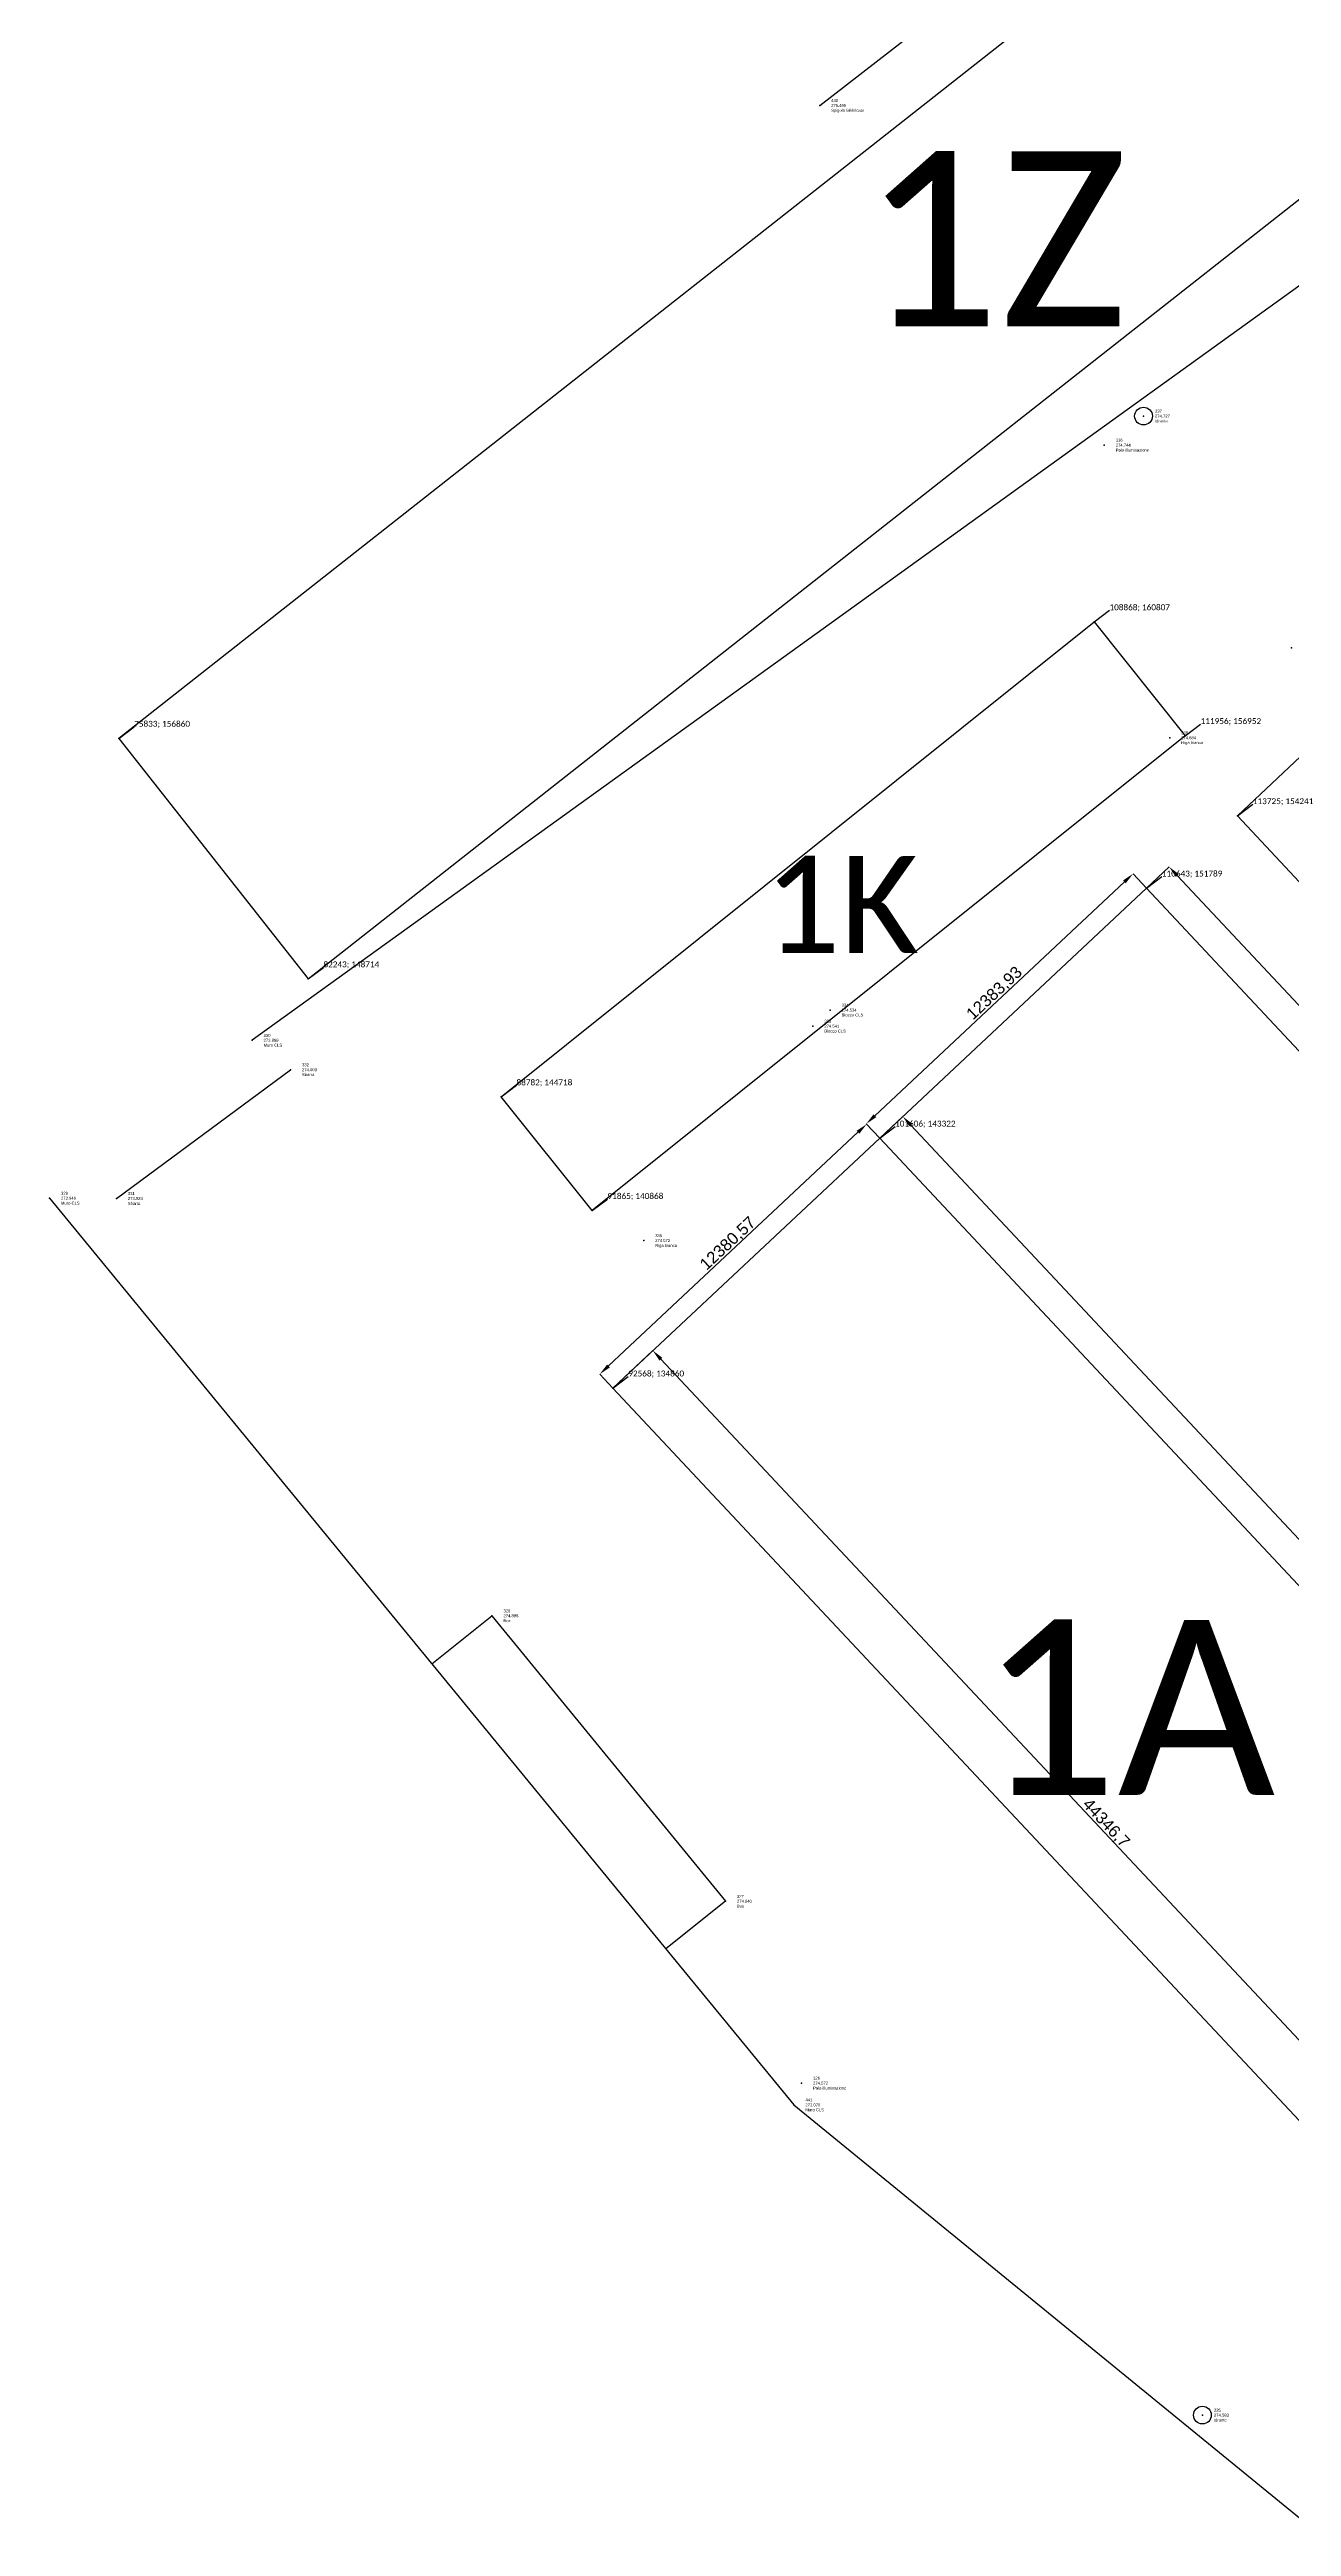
# Model space of a CAD drawing. Header units: millimetres. Extents: x 0 to 390805, y -63322 to 261273.
# Drawn here: x 73487 to 115554, y 96310 to 180187 of the extents above; entities that cross this region are included whole.
import ezdxf
from ezdxf.enums import TextEntityAlignment as Align

# ---------------------------------------------------------------- set-up
doc = ezdxf.new("R2010")
doc.units = ezdxf.units.MM
for name, color, linetype in [('pntdesc', 1, 'Continuous'), ('pntelev', 2, 'Continuous'), ('pntno', 3, 'Continuous'), ('WF Denominazione aree GPS', 7, 'Continuous')]:
    doc.layers.add(name, color=color, linetype=linetype)
doc.layers.add('WF ingombro stive 2', color=1, linetype='Continuous', lineweight=30)
doc.styles.add('PDF Calibri', font='calibri.ttf')
doc.styles.get("Standard").update_dxf_attribs({"font": 'arial.ttf'})
doc.dimstyles.new('ISO-25', dxfattribs={"dimtxt": 400, "dimasz": 400, "dimexe": 1.25, "dimexo": 0.625, "dimtad": 1, "dimtxsty": 'Standard', "dimcen": 2.5, "dimadec": 0, "dimazin": 0, "dimtfac": 1, "dimtmove": 0, "dimatfit": 3, "dimfxl": 1, "dimarcsym": 0})

# ---------------------------------------------------------------- blocks, each defined once
blk = doc.blocks.new('*U409')
blk.add_line((0, 0), (0.521, 0.393))
blk.add_point((0, 0))
at = {"style": 'PDF Calibri'}
blk.add_attdef('COORDINATES', (0.521, 0.393), '', height=0.2, dxfattribs=at)
blk = doc.blocks.new('*U410')
blk.add_line((0, 0), (0.521, 0.393))
blk.add_point((0, 0))
at = {"style": 'PDF Calibri'}
blk.add_attdef('COORDINATES', (0.521, 0.393), '', height=0.2, dxfattribs=at)
blk = doc.blocks.new('*U411')
blk.add_line((0, 0), (0.521, 0.393))
blk.add_point((0, 0))
at = {"style": 'PDF Calibri'}
blk.add_attdef('COORDINATES', (0.521, 0.393), '', height=0.2, dxfattribs=at)
blk = doc.blocks.new('*U412')
blk.add_line((0, 0), (0.521, 0.393))
blk.add_point((0, 0))
at = {"style": 'PDF Calibri'}
blk.add_attdef('COORDINATES', (0.521, 0.393), '', height=0.2, dxfattribs=at)
blk = doc.blocks.new('*U413')
blk.add_line((0, 0), (0.521, 0.393))
blk.add_point((0, 0))
at = {"style": 'PDF Calibri'}
blk.add_attdef('COORDINATES', (0.521, 0.393), '', height=0.2, dxfattribs=at)
blk = doc.blocks.new('*U414')
blk.add_line((0, 0), (0.521, 0.393))
blk.add_point((0, 0))
at = {"style": 'PDF Calibri'}
blk.add_attdef('COORDINATES', (0.521, 0.393), '', height=0.2, dxfattribs=at)
blk = doc.blocks.new('*U419')
blk.add_line((0, 0), (0.521, 0.393))
blk.add_point((0, 0))
at = {"style": 'PDF Calibri'}
blk.add_attdef('COORDINATES', (0.521, 0.393), '', height=0.2, dxfattribs=at)
blk = doc.blocks.new('*U420')
blk.add_line((0, 0), (0.521, 0.393))
blk.add_point((0, 0))
at = {"style": 'PDF Calibri'}
blk.add_attdef('COORDINATES', (0.521, 0.393), '', height=0.2, dxfattribs=at)
blk = doc.blocks.new('rilievo')
for points in [[(2197.4, 1769.632, 275.465), (2283.454, 1836.32, 273.919)], [(2171.313, 1732.626, 273.946), (2196.528, 1701.924, 273.07), (2251.662, 1656.902, 272.225), (2267.231, 1655.952, 272.352), (2297.473, 1679.175, 274.642), (2321.979, 1697.988, 274.105), (2364.314, 1731.876, 274.124), (2324.347, 1784.076, 274.199), (2320.3, 1780.919, 274.203), (2313.175, 1790.348, 274.134), (2304.727, 1784.317, 274.327), (2281.094, 1811.973, 273.684), (2273.876, 1806.83, 273.641), (2272.795, 1806.08, 273.667), (2231.713, 1776.539, 274.8)], [(2225.332, 1771.938, 274.855), (2178.175, 1737.975, 273.999)], [(2173.577, 1732.617, 273.924), (2179.477, 1736.978, 274.003)], [(2184.265, 1716.855, 273.496), (2186.3, 1718.487, 274.896), (2194.208, 1708.818, 274.84), (2192.189, 1707.206, 273.22)]]:
    blk.add_polyline3d(points)
at = {"color": 1}
for centre in [(2208.368, 1759.111, 274.727), (2210.364, 1691.418, 274.583)]:
    blk.add_circle(centre, 0.3, dxfattribs=at)
for p in [(2197.4, 1769.632, 275.465), (2208.368, 1759.111, 274.727), (2207.04, 1758.129, 274.744), (2213.38, 1751.262, 274.693), (2209.254, 1748.22, 274.684), (2197.756, 1738.997, 274.534), (2178.175, 1737.975, 273.999), (2197.169, 1738.452, 274.541), (2179.477, 1736.978, 274.003), (2171.313, 1732.626, 273.946), (2173.577, 1732.617, 273.924), (2191.438, 1731.192, 274.572), (2186.3, 1718.487, 274.896), (2194.208, 1708.818, 274.84), (2196.528, 1701.924, 273.07), (2196.788, 1702.66, 274.572), (2210.364, 1691.418, 274.583)]:
    blk.add_point(p)
at = {"layer": 'pntdesc'}
for s, p in [('Spigolo fabbricato', (2197.789, 1769.466, 275.465)), ('Idrante', (2208.757, 1758.945, 274.727)), ('Palo illuminazione', (2207.429, 1757.962, 274.744)), ('Riga bianca', (2209.643, 1748.053, 274.684)), ('Blocco CLS', (2198.145, 1738.83, 274.534)), ('Blocco CLS', (2197.558, 1738.286, 274.541)), ('Muro CLS', (2178.564, 1737.808, 273.999)), ('Sbarra', (2179.866, 1736.811, 274.003)), ('Muro CLS', (2171.702, 1732.46, 273.946)), ('Sbarra', (2173.966, 1732.45, 273.924)), ('Riga bianca', (2191.827, 1731.025, 274.572)), ('Box', (2186.689, 1718.32, 274.896)), ('Box', (2194.597, 1708.651, 274.84)), ('Palo illuminazione', (2197.177, 1702.493, 274.572)), ('Muro CLS', (2196.916, 1701.757, 273.07)), ('Idrante', (2210.753, 1691.251, 274.583))]:
    blk.add_text(s, height=0.1, dxfattribs=at).set_placement(p, align=Align.MIDDLE_LEFT)
at = {"layer": 'pntelev'}
for s, p in [('275.465', (2197.789, 1769.632, 275.465)), ('274.727', (2208.757, 1759.111, 274.727)), ('274.744', (2207.429, 1758.129, 274.744)), ('274.684', (2209.643, 1748.22, 274.684)), ('274.534', (2198.145, 1738.997, 274.534)), ('273.999', (2178.564, 1737.975, 273.999)), ('274.541', (2197.558, 1738.452, 274.541)), ('274.003', (2179.866, 1736.978, 274.003)), ('273.946', (2171.702, 1732.626, 273.946)), ('273.924', (2173.966, 1732.617, 273.924)), ('274.572', (2191.827, 1731.192, 274.572)), ('274.896', (2186.689, 1718.487, 274.896)), ('274.840', (2194.597, 1708.818, 274.84)), ('274.572', (2197.177, 1702.66, 274.572)), ('273.070', (2196.916, 1701.924, 273.07)), ('274.583', (2210.753, 1691.418, 274.583))]:
    blk.add_text(s, height=0.1, dxfattribs=at).set_placement(p, align=Align.MIDDLE_LEFT)
at = {"layer": 'pntno'}
for s, p in [('440', (2197.789, 1769.799, 275.465)), ('337', (2208.757, 1759.278, 274.727)), ('336', (2207.429, 1758.295, 274.744)), ('338', (2209.643, 1748.386, 274.684)), ('334', (2198.145, 1739.164, 274.534)), ('330', (2178.564, 1738.141, 273.999)), ('333', (2197.558, 1738.619, 274.541)), ('332', (2179.866, 1737.145, 274.003)), ('329', (2171.702, 1732.793, 273.946)), ('331', (2173.966, 1732.784, 273.924)), ('335', (2191.827, 1731.358, 274.572)), ('328', (2186.689, 1718.653, 274.896)), ('327', (2194.597, 1708.985, 274.84)), ('326', (2197.177, 1702.827, 274.572)), ('441', (2196.916, 1702.091, 273.07)), ('325', (2210.753, 1691.585, 274.583))]:
    blk.add_text(s, height=0.1, dxfattribs=at).set_placement(p, align=Align.MIDDLE_LEFT)
blk = doc.blocks.new('*U589')
blk.add_line((0, 0), (0.521, 0.393))
blk.add_point((0, 0))
at = {"style": 'PDF Calibri'}
blk.add_attdef('COORDINATES', (0.521, 0.393), '', height=0.2, dxfattribs=at)
blk = doc.blocks.new('*U536')
blk.add_line((0, 0), (0.521, 0.393))
blk.add_point((0, 0))
at = {"style": 'PDF Calibri'}
blk.add_attdef('COORDINATES', (0.521, 0.393), '', height=0.2, dxfattribs=at)
blk = doc.blocks.new('*D597')
at = {"color": 0, "lineweight": -2, "transparency": 16777216}
for p, q in [((92569, 134860), (93924, 136130)), ((94196, 135837), (123972, 104061)), ((122892, 102500), (124246, 103770))]:
    blk.add_line(p, q, dxfattribs=at)
at = {"color": 0, "transparency": 16777216}
for points in [[(94245, 135883), (94148, 135792), (93923, 136129)], [(124021, 104107), (123923, 104015), (124245, 103769)]]:
    blk.add_solid(points, dxfattribs=at)
at = {"layer": 'Defpoints', "color": 0, "transparency": 16777216}
for p in [(92568, 134860, -271991), (124245, 103769), (122891, 102500, -271991)]:
    blk.add_point(p, dxfattribs=at)
at = {"color": 0, "transparency": 16777216, "insert": (109260, 120114), "char_height": 400, "attachment_point": 5, "rotation": 313.13841}
blk.add_mtext('44346,7', dxfattribs=at)
blk = doc.blocks.new('*D598')
at = {"color": 0, "lineweight": -2, "transparency": 16777216}
for p, q in [((101442, 144082), (109895, 152002)), ((110642, 151790), (110186, 152276)), ((101605, 143322), (101149, 143809))]:
    blk.add_line(p, q, dxfattribs=at)
at = {"color": 0, "transparency": 16777216}
for points in [[(109850, 152051), (109941, 151953), (110187, 152275)], [(101397, 144130), (101488, 144033), (101150, 143808)]]:
    blk.add_solid(points, dxfattribs=at)
at = {"layer": 'Defpoints', "color": 0, "transparency": 16777216}
for p in [(110187, 152275), (110643, 151789, -271991), (101606, 143322, -271991)]:
    blk.add_point(p, dxfattribs=at)
at = {"color": 0, "transparency": 16777216, "insert": (105504, 148218), "char_height": 400, "attachment_point": 5, "rotation": 43.1353}
blk.add_mtext('12383,93', dxfattribs=at)
blk = doc.blocks.new('*D599')
at = {"color": 0, "lineweight": -2, "transparency": 16777216}
for p, q in [((92417, 135607), (100871, 143522)), ((101605, 143322), (101162, 143796)), ((92568, 134860), (92125, 135334))]:
    blk.add_line(p, q, dxfattribs=at)
at = {"color": 0, "transparency": 16777216}
for points in [[(100825, 143570), (100916, 143473), (101163, 143795)], [(92372, 135655), (92463, 135558), (92125, 135333)]]:
    blk.add_solid(points, dxfattribs=at)
at = {"layer": 'Defpoints', "color": 0, "transparency": 16777216}
for p in [(101163, 143795), (101606, 143322, -271991), (92568, 134860, -271991)]:
    blk.add_point(p, dxfattribs=at)
at = {"color": 0, "transparency": 16777216, "insert": (96479, 139740), "char_height": 400, "attachment_point": 5, "rotation": 43.11711}
blk.add_mtext('12380,57', dxfattribs=at)
blk = doc.blocks.new('*D600')
at = {"color": 0, "lineweight": -2, "transparency": 16777216}
for p, q in [((101606, 143322), (102389, 144056)), ((102662, 143763), (132432, 111988)), ((131923, 110963), (132706, 111697))]:
    blk.add_line(p, q, dxfattribs=at)
at = {"color": 0, "transparency": 16777216}
for points in [[(102711, 143809), (102613, 143718), (102388, 144055)], [(132480, 112034), (132383, 111942), (132705, 111696)]]:
    blk.add_solid(points, dxfattribs=at)
at = {"layer": 'Defpoints', "color": 0, "transparency": 16777216}
for p in [(101606, 143322, -271991), (132705, 111696), (131923, 110963, -271991)]:
    blk.add_point(p, dxfattribs=at)
at = {"color": 0, "transparency": 16777216, "insert": (117723, 128040), "char_height": 400, "attachment_point": 5, "rotation": 313.13372}
blk.add_mtext('44342,09', dxfattribs=at)
blk = doc.blocks.new('*D601')
at = {"color": 0, "lineweight": -2, "transparency": 16777216}
for p, q in [((110644, 151789), (111412, 152509)), ((111685, 152217), (141455, 120442)), ((140961, 119431), (141730, 120151))]:
    blk.add_line(p, q, dxfattribs=at)
at = {"color": 0, "transparency": 16777216}
for points in [[(111733, 152262), (111636, 152171), (111411, 152509)], [(141504, 120488), (141406, 120397), (141729, 120151)]]:
    blk.add_solid(points, dxfattribs=at)
at = {"layer": 'Defpoints', "color": 0, "transparency": 16777216}
for p in [(110643, 151789, -271991), (141729, 120151), (140961, 119431, -271991)]:
    blk.add_point(p, dxfattribs=at)
at = {"color": 0, "transparency": 16777216, "insert": (126746, 136494), "char_height": 400, "attachment_point": 5, "rotation": 313.1353}
blk.add_mtext('44341,75', dxfattribs=at)

msp = doc.modelspace()

# ---------------------------------------------------------------- linework, layer by layer
at = {"layer": 'WF ingombro stive 2'}
for points, elevation in [([(75832.767, 156860.069), (82242.973, 148713.879), (136582.277, 191454.629), (130163.013, 199612.33)], 2144.248), ([(111955.902, 156951.704), (91865.365, 140868.457), (88782.456, 144718.406), (108868.076, 160806.569)], -271991.425), ([(140960.815, 119430.684), (131923.515, 110963.748), (101605.784, 143322), (110643.084, 151788.937)], -271991.425), ([(131922.623, 110962.912), (122891.117, 102500.015), (92568.485, 134859.981), (101605.784, 143322)], -271991.425)]:
    msp.add_lwpolyline(points, close=True, dxfattribs=dict(at, elevation=elevation))
at = {"layer": 'WF ingombro stive 2', "elevation": -271991.425}
msp.add_lwpolyline([(113724.568, 154240.835), (117919.828, 149756.46), (122197.07, 153763.653), (117986.576, 158239.088), (113724.568, 154240.835)], dxfattribs=at)

# ---------------------------------------------------------------- block references
at = {"xscale": 1000, "yscale": 1000, "zscale": 1000}
msp.add_blockref('rilievo', (-2097826.202, -1591337.305, -271991.425), dxfattribs=at)
for name, p, values in [('*U410', (108868.076, 160806.569, -271991.425), {'COORDINATES': '108868; 160807'}), ('*U589', (75832.767, 156860.069, 2144.248), {'COORDINATES': '75833; 156860'}), ('*U411', (111955.902, 156951.704, -271991.425), {'COORDINATES': '111956; 156952'}), ('*U409', (113724.568, 154240.835, -271991.425), {'COORDINATES': '113725; 154241'}), ('*U420', (110643.084, 151788.937, -271991.425), {'COORDINATES': '110643; 151789'}), ('*U536', (82242.973, 148713.879, 2144.248), {'COORDINATES': '82243; 148714'}), ('*U412', (88782.456, 144718.406, -271991.425), {'COORDINATES': '88782; 144718'}), ('*U419', (101605.784, 143322, -271991.425), {'COORDINATES': '101606; 143322'}), ('*U413', (91865.365, 140868.457, -271991.425), {'COORDINATES': '91865; 140868'}), ('*U414', (92568.485, 134859.981, -271991.425), {'COORDINATES': '92568; 134860'})]:
    msp.add_blockref(name, p, dxfattribs=at).add_auto_attribs(values)

# ---------------------------------------------------------------- texts
at = {"layer": 'WF Denominazione aree GPS', "style": 'PDF Calibri'}
for s, height, p in [('1Z', 5921.17, (100997.797, 170817.228)), ('1K', 3279.9024, (97681.878, 149594.898)), ('1A', 5921.17, (104987.303, 121084.55))]:
    msp.add_text(s, height=height, dxfattribs=at).set_placement(p)

# ---------------------------------------------------------------- dimensions: what is measured, and where the dimension line sits
for p1, p2, distance, picture, middle in [((101605.784, 143322, -271991.425), (110642.85, 151789.186, -271991.425), 666.334, '*D598', (105503.947, 148217.718)), ((110643.084, 151788.937, -271991.425), (140960.581, 119430.934, -271991.425), 1052.441, '*D601', (126745.715, 136494.296)), ((92568.485, 134859.981, -271991.425), (101605.784, 143322, -271991.425), 648.291, '*D599', (96479.306, 139740.141)), ((101605.784, 143322, -271991.425), (131922.623, 110962.912, -271991.425), 1072.428, '*D600', (117722.696, 128040.456)), ((92568.485, 134859.981, -271991.425), (122891.117, 102500.015, -271991.425), 1855.998, '*D597', (109259.994, 120113.852))]:
    dim = msp.add_aligned_dim(p1=p1, p2=p2, distance=distance, dimstyle='ISO-25')
    dim.commit()
    dim.dimension.update_dxf_attribs({"geometry": picture, "text_midpoint": middle})

doc.saveas('drawing.dxf')
